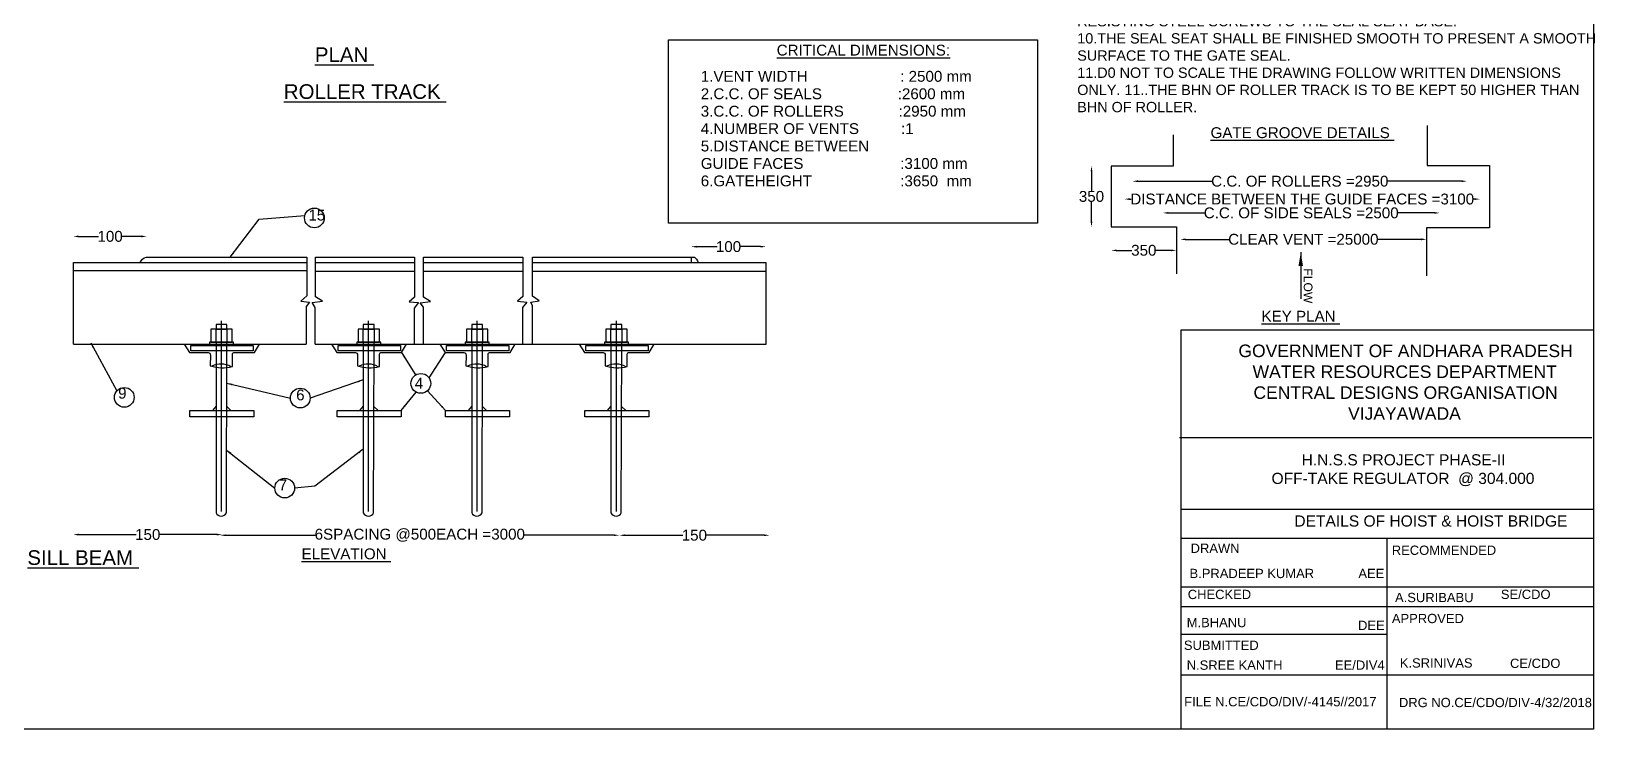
# Model space of a CAD drawing. Header units: inches. Extents: x 4075 to 8926, y 383 to 3428.
# Drawn here: x 5996 to 8926, y 383 to 1669 of the extents above; entities that cross this region are included whole.
import ezdxf

# ---------------------------------------------------------------- set-up
doc = ezdxf.new("R2010")
doc.units = ezdxf.units.IN
doc.header["$MEASUREMENT"] = 0
doc.layers.add('DIMENSIONS', color=7, linetype='Continuous')
doc.styles.add('Annotative', font='arial.ttf', dxfattribs={"height": 16})
doc.styles.get("Standard").update_dxf_attribs({"font": 'arial.ttf', "height": 20})
doc.dimstyles.get("Standard").update_dxf_attribs({"dimtxt": 20, "dimasz": 10, "dimexe": 0.18, "dimexo": 0.0625, "dimgap": 0.09, "dimtad": 0, "dimtih": 1, "dimtoh": 1, "dimdec": 4, "dimzin": 0, "dimdsep": 46, "dimtxsty": 'Standard', "dimcen": 0.09, "dimse1": 1, "dimse2": 1, "dimadec": 0, "dimazin": 0, "dimtfac": 1, "dimtdec": 4, "dimtofl": 0, "dimtmove": 0, "dimatfit": 3, "dimfxl": 1, "dimtolj": 1, "dimtzin": 0, "dimarcsym": 0})

# ---------------------------------------------------------------- blocks, each defined once
blk = doc.blocks.new('*D79')
at = {"layer": 'Defpoints', "color": 0, "transparency": 16777216}
for p in [(6208.4, 1291.4), (6072.8, 1243.4), (6208.4, 1243.4)]:
    blk.add_point(p, dxfattribs=at)
at = {"layer": 'DIMENSIONS', "color": 0, "lineweight": -2, "transparency": 16777216}
for p, q in [((6082.8, 1291.4), (6119.4, 1291.4)), ((6198.4, 1291.4), (6161.8, 1291.4))]:
    blk.add_line(p, q, dxfattribs=at)
at = {"layer": 'DIMENSIONS', "color": 0, "transparency": 16777216}
for points in [[(6082.8, 1293.1), (6082.8, 1289.7), (6072.8, 1291.4)], [(6198.4, 1293.1), (6198.4, 1289.7), (6208.4, 1291.4)]]:
    blk.add_solid(points, dxfattribs=at)
at = {"layer": 'DIMENSIONS', "color": 0, "transparency": 16777216, "insert": (6140.6, 1291.4), "char_height": 20, "attachment_point": 5}
blk.add_mtext('\\A1;100', dxfattribs=at)
blk = doc.blocks.new('*D80')
at = {"layer": 'Defpoints', "color": 0, "transparency": 16777216}
for p in [(6072.8, 1092.6), (6347.1, 1090.1), (6347.1, 741.7)]:
    blk.add_point(p, dxfattribs=at)
at = {"layer": 'DIMENSIONS', "color": 0, "lineweight": -2, "transparency": 16777216}
for p, q in [((6082.8, 741.7), (6188.8, 741.7)), ((6337.1, 741.7), (6231.2, 741.7))]:
    blk.add_line(p, q, dxfattribs=at)
at = {"layer": 'DIMENSIONS', "color": 0, "transparency": 16777216}
for points in [[(6082.8, 743.4), (6082.8, 740), (6072.8, 741.7)], [(6337.1, 743.4), (6337.1, 740), (6347.1, 741.7)]]:
    blk.add_solid(points, dxfattribs=at)
at = {"layer": 'DIMENSIONS', "color": 0, "transparency": 16777216, "insert": (6210, 741.7), "char_height": 20, "attachment_point": 5}
blk.add_mtext('\\A1;150', dxfattribs=at)
blk = doc.blocks.new('*D81')
at = {"layer": 'Defpoints', "color": 0, "transparency": 16777216}
for p in [(6343.8, 741.7), (7079.8, 741.7), (7079.8, 740.5)]:
    blk.add_point(p, dxfattribs=at)
at = {"layer": 'DIMENSIONS', "color": 0, "lineweight": -2, "transparency": 16777216}
for p, q in [((6353.8, 740.5), (6519, 740.5)), ((7069.8, 740.5), (6904.7, 740.5))]:
    blk.add_line(p, q, dxfattribs=at)
at = {"layer": 'DIMENSIONS', "color": 0, "transparency": 16777216}
for points in [[(6353.8, 742.1), (6353.8, 738.8), (6343.8, 740.5)], [(7069.8, 742.1), (7069.8, 738.8), (7079.8, 740.5)]]:
    blk.add_solid(points, dxfattribs=at)
at = {"layer": 'DIMENSIONS', "color": 0, "transparency": 16777216, "insert": (6711.8, 740.5), "char_height": 20, "attachment_point": 5}
blk.add_mtext('\\A1;6SPACING @500EACH =3000', dxfattribs=at)
blk = doc.blocks.new('*D82')
at = {"layer": 'Defpoints', "color": 0, "transparency": 16777216}
for p in [(7079.8, 740.5), (7356.6, 740.5), (7356.6, 740.5)]:
    blk.add_point(p, dxfattribs=at)
at = {"layer": 'DIMENSIONS', "color": 0, "lineweight": -2, "transparency": 16777216}
for p, q in [((7089.8, 740.5), (7197, 740.5)), ((7346.6, 740.5), (7239.4, 740.5))]:
    blk.add_line(p, q, dxfattribs=at)
at = {"layer": 'DIMENSIONS', "color": 0, "transparency": 16777216}
for points in [[(7089.8, 742.1), (7089.8, 738.8), (7079.8, 740.5)], [(7346.6, 742.1), (7346.6, 738.8), (7356.6, 740.5)]]:
    blk.add_solid(points, dxfattribs=at)
at = {"layer": 'DIMENSIONS', "color": 0, "transparency": 16777216, "insert": (7218.2, 740.5), "char_height": 20, "attachment_point": 5}
blk.add_mtext('\\A1;150', dxfattribs=at)
blk = doc.blocks.new('*D83')
at = {"layer": 'Defpoints', "color": 0, "transparency": 16777216}
for p in [(7350.3, 1272.5), (7212.2, 1253.1), (7350.3, 1243.4)]:
    blk.add_point(p, dxfattribs=at)
at = {"layer": 'DIMENSIONS', "color": 0, "lineweight": -2, "transparency": 16777216}
for p, q in [((7222.2, 1272.5), (7260, 1272.5)), ((7340.3, 1272.5), (7302.4, 1272.5))]:
    blk.add_line(p, q, dxfattribs=at)
at = {"layer": 'DIMENSIONS', "color": 0, "transparency": 16777216}
for points in [[(7222.2, 1274.1), (7222.2, 1270.8), (7212.2, 1272.5)], [(7340.3, 1274.1), (7340.3, 1270.8), (7350.3, 1272.5)]]:
    blk.add_solid(points, dxfattribs=at)
at = {"layer": 'DIMENSIONS', "color": 0, "transparency": 16777216, "insert": (7281.2, 1272.5), "char_height": 20, "attachment_point": 5}
blk.add_mtext('\\A1;100', dxfattribs=at)
blk = doc.blocks.new('*D84')
at = {"layer": 'Defpoints', "color": 0, "transparency": 16777216}
for p in [(8026.5, 1390.7), (8643.2, 1393.1), (8643.2, 1390.7)]:
    blk.add_point(p, dxfattribs=at)
at = {"layer": 'DIMENSIONS', "color": 0, "lineweight": -2, "transparency": 16777216}
for p, q in [((8036.5, 1393.1), (8172.7, 1393.1)), ((8633.2, 1393.1), (8497, 1393.1))]:
    blk.add_line(p, q, dxfattribs=at)
at = {"layer": 'DIMENSIONS', "color": 0, "transparency": 16777216}
for points in [[(8036.5, 1394.8), (8036.5, 1391.4), (8026.5, 1393.1)], [(8633.2, 1394.8), (8633.2, 1391.4), (8643.2, 1393.1)]]:
    blk.add_solid(points, dxfattribs=at)
at = {"layer": 'DIMENSIONS', "color": 0, "transparency": 16777216, "insert": (8334.9, 1393.1), "char_height": 20, "attachment_point": 5}
blk.add_mtext('\\A1;C.C. OF ROLLERS =2950', dxfattribs=at)
blk = doc.blocks.new('*D85')
at = {"layer": 'Defpoints', "color": 0, "transparency": 16777216}
for p in [(8011.5, 1362.9), (8011.5, 1360.2), (8667.4, 1362.9)]:
    blk.add_point(p, dxfattribs=at)
at = {"layer": 'DIMENSIONS', "color": 0, "lineweight": -2, "transparency": 16777216}
for p, q in [((8021.5, 1360.2), (8024, 1360.2)), ((8657.4, 1360.2), (8654.9, 1360.2))]:
    blk.add_line(p, q, dxfattribs=at)
at = {"layer": 'DIMENSIONS', "color": 0, "transparency": 16777216}
for points in [[(8021.5, 1361.8), (8021.5, 1358.5), (8011.5, 1360.2)], [(8657.4, 1361.8), (8657.4, 1358.5), (8667.4, 1360.2)]]:
    blk.add_solid(points, dxfattribs=at)
at = {"layer": 'DIMENSIONS', "color": 0, "transparency": 16777216, "insert": (8339.4, 1360.2), "char_height": 20, "attachment_point": 5}
blk.add_mtext('\\A1;DISTANCE BETWEEN THE GUIDE FACES =3100', dxfattribs=at)
blk = doc.blocks.new('*D86')
at = {"layer": 'Defpoints', "color": 0, "transparency": 16777216}
for p in [(8082.3, 1334.7), (8592.8, 1334.7), (8592.8, 1334.7)]:
    blk.add_point(p, dxfattribs=at)
at = {"layer": 'DIMENSIONS', "color": 0, "lineweight": -2, "transparency": 16777216}
for p, q in [((8092.3, 1334.7), (8159.1, 1334.7)), ((8582.8, 1334.7), (8516, 1334.7))]:
    blk.add_line(p, q, dxfattribs=at)
at = {"layer": 'DIMENSIONS', "color": 0, "transparency": 16777216}
for points in [[(8092.3, 1336.4), (8092.3, 1333), (8082.3, 1334.7)], [(8582.8, 1336.4), (8582.8, 1333), (8592.8, 1334.7)]]:
    blk.add_solid(points, dxfattribs=at)
at = {"layer": 'DIMENSIONS', "color": 0, "transparency": 16777216, "insert": (8337.5, 1334.7), "char_height": 20, "attachment_point": 5}
blk.add_mtext('\\A1;C.C. OF SIDE SEALS =2500', dxfattribs=at)
blk = doc.blocks.new('*D87')
at = {"layer": 'Defpoints', "color": 0, "transparency": 16777216}
for p in [(8114.4, 1286), (8568.6, 1286), (8568.6, 1286)]:
    blk.add_point(p, dxfattribs=at)
at = {"layer": 'DIMENSIONS', "color": 0, "lineweight": -2, "transparency": 16777216}
for p, q in [((8124.4, 1286), (8204.1, 1286)), ((8558.6, 1286), (8478.8, 1286))]:
    blk.add_line(p, q, dxfattribs=at)
at = {"layer": 'DIMENSIONS', "color": 0, "transparency": 16777216}
for points in [[(8124.4, 1287.7), (8124.4, 1284.3), (8114.4, 1286)], [(8558.6, 1287.7), (8558.6, 1284.3), (8568.6, 1286)]]:
    blk.add_solid(points, dxfattribs=at)
at = {"layer": 'DIMENSIONS', "color": 0, "transparency": 16777216, "insert": (8341.5, 1286), "char_height": 20, "attachment_point": 5}
blk.add_mtext('\\A1;CLEAR VENT =25000', dxfattribs=at)
blk = doc.blocks.new('*D88')
at = {"layer": 'Defpoints', "color": 0, "transparency": 16777216}
for p in [(7987.2, 1421.2), (7950.7, 1308.8), (7987.2, 1308.8)]:
    blk.add_point(p, dxfattribs=at)
at = {"layer": 'DIMENSIONS', "color": 0, "lineweight": -2, "transparency": 16777216}
for p, q in [((7950.7, 1411.2), (7950.7, 1375.3)), ((7950.7, 1318.8), (7950.7, 1354.7))]:
    blk.add_line(p, q, dxfattribs=at)
at = {"layer": 'DIMENSIONS', "color": 0, "transparency": 16777216}
for points in [[(7949, 1411.2), (7952.4, 1411.2), (7950.7, 1421.2)], [(7949, 1318.8), (7952.4, 1318.8), (7950.7, 1308.8)]]:
    blk.add_solid(points, dxfattribs=at)
at = {"layer": 'DIMENSIONS', "color": 0, "transparency": 16777216, "insert": (7950.7, 1365), "char_height": 20, "attachment_point": 5}
blk.add_mtext('\\A1;350', dxfattribs=at)
blk = doc.blocks.new('*D89')
at = {"layer": 'Defpoints', "color": 0, "transparency": 16777216}
for p in [(7987.2, 1308.8), (8107.3, 1308.8), (8107.3, 1265.7)]:
    blk.add_point(p, dxfattribs=at)
at = {"layer": 'DIMENSIONS', "color": 0, "lineweight": -2, "transparency": 16777216}
for p, q in [((7997.2, 1265.7), (8025.1, 1265.7)), ((8097.3, 1265.7), (8069.4, 1265.7))]:
    blk.add_line(p, q, dxfattribs=at)
at = {"layer": 'DIMENSIONS', "color": 0, "transparency": 16777216}
for points in [[(7997.2, 1267.3), (7997.2, 1264), (7987.2, 1265.7)], [(8097.3, 1267.3), (8097.3, 1264), (8107.3, 1265.7)]]:
    blk.add_solid(points, dxfattribs=at)
at = {"layer": 'DIMENSIONS', "color": 0, "transparency": 16777216, "insert": (8047.2, 1265.7), "char_height": 20, "attachment_point": 5}
blk.add_mtext('\\A1;350', dxfattribs=at)

msp = doc.modelspace()

# ---------------------------------------------------------------- linework, layer by layer
at = {"color": 0}
for points in [[(6072.81895, 1092.56951), (6072.81895, 1243.38087), (6503.2733, 1243.38087), (6503.2733, 1181.90334), (6492.15106, 1171.8167), (6508.5524, 1169.92545), (6502.42153, 1162.31736), (6502.42153, 1092.56951)], [(6195.88425, 1243.38087), (6197.68995, 1246.34869), (6200.47125, 1249.50894), (6203.69155, 1251.69143), (6207.92314, 1253.06395), (6503.27262, 1253.06395), (6503.2733, 1243.38087)], [(6518.99919, 1092.56951), (6518.99919, 1160.1053), (6513.15784, 1169.70698), (6532.17752, 1171.86247), (6519.72649, 1179.89654), (6519.72649, 1243.38087), (6701.94782, 1243.38087), (6701.94782, 1179.59809), (6692.42537, 1170.872), (6709.52495, 1169.53885), (6701.5209, 1159.23721), (6701.5209, 1092.56951)], [(6519.72649, 1243.38087), (6519.72649, 1253.06395), (6701.94782, 1253.06395), (6701.94782, 1243.38087)], [(6718.89811, 1092.56951), (6718.89811, 1160.78582), (6712.51943, 1169.24814), (6731.2958, 1171.4557), (6718.92549, 1179.69727), (6718.92549, 1243.38087), (6902.04274, 1243.38087), (6902.04274, 1180.35451), (6892.05923, 1171.96845), (6909.23239, 1170.34502), (6901.10998, 1160.4884), (6901.10998, 1092.56951)], [(6718.92549, 1243.38087), (6718.92549, 1253.06395), (6902.04274, 1253.06395), (6902.04274, 1243.38087)], [(6919.97892, 1092.56951), (6919.97892, 1163.22709), (6916.50942, 1170.21438), (6932.09527, 1172.68903), (6919.71398, 1180.98644), (6919.71398, 1243.38087), (7350.29953, 1243.38087), (7350.29953, 1092.56951)], [(6919.71398, 1243.38087), (6919.71398, 1253.06395), (7218.52969, 1253.06395), (7221.86487, 1249.7382), (7223.88567, 1246.54606), (7225.25461, 1243.38087)], [(7212.15193, 1253.06395), (7212.15193, 1243.38087)], [(6503.2733, 1227.81181), (6072.81895, 1227.81181)], [(6519.72649, 1227.3837), (6701.94782, 1227.3837)], [(6718.92549, 1227.3837), (6902.04274, 1227.3837)], [(6919.71398, 1227.3837), (7350.29953, 1227.3837)], [(6345.96115, 784.37142), (6345.96115, 1135.90684)], [(6617.48162, 784.37142), (6617.48162, 1135.90684)], [(6817.52484, 784.37142), (6817.52484, 1135.90684)], [(7074.30319, 784.37142), (7074.30319, 1135.90684)], [(6072.81895, 1092.56951), (6502.42153, 1092.56951)], [(6518.99919, 1092.56951), (7350.43639, 1092.56951)], [(6329.84382, 970.61481), (6335.98196, 977.94856)], [(6355.67277, 977.89701), (6363.54437, 970.61481)], [(6601.36429, 970.61481), (6607.50243, 977.94856)], [(6627.19324, 977.89701), (6635.06484, 970.61481)], [(6801.40751, 970.61481), (6807.54566, 977.94856)], [(6827.23646, 977.89701), (6835.10807, 970.61481)], [(7058.18586, 970.61481), (7064.324, 977.94856)], [(7084.01481, 977.89701), (7091.88641, 970.61481)]]:
    msp.add_lwpolyline(points, dxfattribs=at)
for points in [[(6326.64883, 1096.46108), (6365.76019, 1096.46108), (6365.76019, 1120.17249), (6326.64883, 1120.17249)], [(6335.98196, 1120.17249), (6355.98322, 1120.17249), (6355.98322, 1128.85754), (6335.98196, 1128.85754)], [(6335.98196, 1120.17249), (6355.98322, 1120.17249), (6355.98322, 1096.46108), (6335.98196, 1096.46108)], [(6598.1693, 1096.46108), (6637.28066, 1096.46108), (6637.28066, 1120.17249), (6598.1693, 1120.17249)], [(6607.50243, 1120.17249), (6627.50369, 1120.17249), (6627.50369, 1128.85754), (6607.50243, 1128.85754)], [(6607.50243, 1120.17249), (6627.50369, 1120.17249), (6627.50369, 1096.46108), (6607.50243, 1096.46108)], [(6798.21253, 1096.46108), (6837.32389, 1096.46108), (6837.32389, 1120.17249), (6798.21253, 1120.17249)], [(6807.54566, 1120.17249), (6827.54692, 1120.17249), (6827.54692, 1128.85754), (6807.54566, 1128.85754)], [(6807.54566, 1120.17249), (6827.54692, 1120.17249), (6827.54692, 1096.46108), (6807.54566, 1096.46108)], [(7054.99087, 1096.46108), (7094.10223, 1096.46108), (7094.10223, 1120.17249), (7054.99087, 1120.17249)], [(7064.324, 1120.17249), (7084.32526, 1120.17249), (7084.32526, 1128.85754), (7064.324, 1128.85754)], [(7064.324, 1120.17249), (7084.32526, 1120.17249), (7084.32526, 1096.46108), (7064.324, 1096.46108)], [(6289.60891, 1090.13922), (6404.64621, 1090.13922), (6404.64621, 1080.17729), (6289.60891, 1080.17729)], [(6324.15666, 1092.56951), (6368.12111, 1092.56951), (6368.12111, 1096.46108), (6324.15666, 1096.46108)], [(6561.12938, 1090.13922), (6676.16668, 1090.13922), (6676.16668, 1080.17729), (6561.12938, 1080.17729)], [(6595.67713, 1092.56951), (6639.64158, 1092.56951), (6639.64158, 1096.46108), (6595.67713, 1096.46108)], [(6761.17261, 1090.13922), (6876.2099, 1090.13922), (6876.2099, 1080.17729), (6761.17261, 1080.17729)], [(6795.72035, 1092.56951), (6839.6848, 1092.56951), (6839.6848, 1096.46108), (6795.72035, 1096.46108)], [(7017.95095, 1090.13922), (7132.98825, 1090.13922), (7132.98825, 1080.17729), (7017.95095, 1080.17729)], [(7052.4987, 1092.56951), (7096.46315, 1092.56951), (7096.46315, 1096.46108), (7052.4987, 1096.46108)], [(6287.59101, 970.61481), (6405.84632, 970.61481), (6405.84632, 958.75309), (6287.59101, 958.75309)], [(6559.11148, 970.61481), (6677.36679, 970.61481), (6677.36679, 958.75309), (6559.11148, 958.75309)], [(6759.1547, 970.61481), (6877.41002, 970.61481), (6877.41002, 958.75309), (6759.1547, 958.75309)], [(7015.93305, 970.61481), (7134.18836, 970.61481), (7134.18836, 958.75309), (7015.93305, 958.75309)]]:
    msp.add_lwpolyline(points, close=True, dxfattribs=at)
for points in [[(6277.49149, 1092.56951), (6287.08002, 1077.25747), (6321.45544, 1077.25747, -0.4264385741), (6325.57945, 1072.95841), (6325.4471, 1052.79801, 0.1488728838), (6366.15508, 1051.80091), (6366.15508, 1074.13441, -0.4832870491), (6370.03756, 1077.21298), (6406.76129, 1077.21298), (6415.94629, 1092.56951)], [(6335.98196, 1096.46108), (6335.98196, 781.56033, 0.6211455663), (6355.15868, 781.56033), (6355.98322, 1096.46108)], [(6549.01196, 1092.56951), (6558.60049, 1077.25747), (6592.97591, 1077.25747, -0.4264385741), (6597.09992, 1072.95841), (6596.96757, 1052.79801, 0.1488728838), (6637.67555, 1051.80091), (6637.67555, 1074.13441, -0.4832870491), (6641.55802, 1077.21298), (6678.28176, 1077.21298), (6687.46676, 1092.56951)], [(6607.50243, 1096.46108), (6607.50243, 781.56033, 0.6211455663), (6626.67915, 781.56033), (6627.50369, 1096.46108)], [(6749.05518, 1092.56951), (6758.64371, 1077.25747), (6793.01913, 1077.25747, -0.4264385741), (6797.14314, 1072.95841), (6797.01079, 1052.79801, 0.1488728838), (6837.71877, 1051.80091), (6837.71877, 1074.13441, -0.4832870491), (6841.60125, 1077.21298), (6878.32498, 1077.21298), (6887.50998, 1092.56951)], [(6807.54566, 1096.46108), (6807.54566, 781.56033, 0.6211455663), (6826.72237, 781.56033), (6827.54692, 1096.46108)], [(7005.83353, 1092.56951), (7015.42206, 1077.25747), (7049.79748, 1077.25747, -0.4264385741), (7053.92149, 1072.95841), (7053.78914, 1052.79801, 0.1488728838), (7094.49712, 1051.80091), (7094.49712, 1074.13441, -0.4832870491), (7098.3796, 1077.21298), (7135.10333, 1077.21298), (7144.28833, 1092.56951)], [(7064.324, 1096.46108), (7064.324, 781.56033, 0.6211455663), (7083.50072, 781.56033), (7084.32526, 1096.46108)]]:
    msp.add_lwpolyline(points, format="xyb", dxfattribs=at)
for centre in [(6517.30914, 1325.51727), (6713.69533, 1020.46299), (6166.72757, 994.71471), (6491.31538, 993.4195), (6462.66416, 827.36908)]:
    msp.add_circle(centre, 18.20627, dxfattribs=at)
for centre in [(6345.21455, 1020.77275), (6616.73502, 1020.77275), (6816.77825, 1020.77275), (7073.55659, 1020.77275)]:
    msp.add_arc(centre, 35.35287, 59.05542348, 118.3545066, dxfattribs=at)
at = {"layer": 'DIMENSIONS', "color": 0}
for points in [[(8876.36156, 382.89733), (4074.81233, 382.89733), (4074.81233, 3427.74075), (8876.36156, 3427.74075)], [(7170.78624, 1653.50415), (7850.94053, 1653.50415), (7850.94053, 1315.94903), (7170.78624, 1315.94903)], [(8876.36156, 382.89733), (8116.05599, 382.89733), (8116.05599, 1119.30151), (8876.36156, 1119.30151)]]:
    msp.add_lwpolyline(points, close=True, dxfattribs=at)
for points in [[(8569.80828, 1496.04734), (8569.80828, 1421.9541), (8684.94859, 1421.9541), (8684.94859, 1307.1359), (8568.55243, 1307.1359), (8568.55243, 1218.58927)], [(8101.38525, 1478.80683), (8101.38525, 1421.16353), (7987.17504, 1421.16353), (7987.17504, 1308.7881), (8107.26667, 1308.7881), (8107.26667, 1222.51922)], [(8113.16649, 920.76456), (8873.47207, 920.76456)], [(8116.05599, 788.45325), (8876.36156, 788.45325)], [(8116.05599, 735.09064), (8876.36156, 735.09064)], [(8496.20877, 382.89733), (8496.20877, 735.09064)], [(8116.05599, 645.44143), (8876.36156, 645.44143)], [(8116.05599, 609.15485), (8876.36156, 609.15485)], [(8116.05599, 557.92673), (8496.20877, 557.92673)], [(8116.05599, 483.21906), (8876.36156, 483.21906)]]:
    msp.add_lwpolyline(points, dxfattribs=at)

# ---------------------------------------------------------------- texts
at = {"color": 0}
for s, height, p in [('%%UCRITICAL DIMENSIONS:', 20, (7370.0407, 1624.8035)), ('%%UPLAN ', 27, (6518.29861, 1612.92589)), ('%%UROLLER TRACK ', 27, (6460.99332, 1544.91362)), ('%%UGATE GROOVE DETAILS ', 20, (8170.30479, 1472.65783)), ('15', 20, (6506.3215, 1320.6647)), ('4', 20, (6702.61169, 1010.77983)), ('9', 20, (6155.39209, 992.39884)), ('6', 20, (6483.76212, 989.18657)), ('7', 20, (6451.65366, 823.42421)), ('%%USILL BEAM ', 27, (5987.92183, 685.80144)), ('%%UELEVATION ', 20, (6493.77054, 696.18084))]:
    msp.add_text(s, height=height, dxfattribs=at).set_placement(p)
at = {"layer": 'DIMENSIONS', "color": 0}
for s, height, p in [('1.VENT WIDTH                      : 2500 mm', 20, (7230.04691, 1576.51286)), ('2.C.C. OF SEALS                  :2600 mm', 20, (7230.04691, 1544.38462)), ('3.C.C. OF ROLLERS             :2950 mm', 20, (7230.04691, 1512.25638)), ('4.NUMBER OF VENTS          :1', 20, (7230.04691, 1480.12814)), ('5.DISTANCE BETWEEN', 20, (7230.04691, 1447.9999)), ('GUIDE FACES                       :3100 mm', 20, (7230.04691, 1415.87166)), ('6.GATEHEIGHT                     :3650  mm', 20, (7230.04691, 1383.74342)), ('%%UKEY PLAN ', 20, (8264.28283, 1134.32037)), ('DETAILS OF HOIST & HOIST BRIDGE ', 20.5319241, (8324.96326, 756.48967)), ('DRAWN', 17.109937, (8133.51219, 707.92858)), ('RECOMMENDED ', 17.1099367, (8504.58176, 704.31664)), ('B.PRADEEP KUMAR', 17.1099367, (8131.54924, 661.49772)), ('AEE', 17.109937, (8443.00499, 661.49772)), ('CHECKED ', 17.109937, (8128.29435, 622.80286)), ('A.SURIBABU', 17.109937, (8510.59858, 617.16473)), ('SE/CDO', 17.109937, (8705.78818, 623.00986)), ('M.BHANU', 17.109937, (8126.33269, 571.01182)), ('APPROVED ', 17.109937, (8504.75022, 578.44073)), ('DEE', 17.109937, (8442.36868, 565.78018)), ('SUBMITTED', 17.109937, (8121.09626, 529.12954)), ('N.SREE KANTH ', 17.1099367, (8126.33081, 492.50801)), ('EE/DIV4', 17.109937, (8399.83607, 492.50801)), ('K.SRINIVAS ', 17.1099367, (8519.38621, 496.5281)), ('CE/CDO', 17.109937, (8722.67037, 495.77952)), ('FILE N.CE/CDO/DIV/-4145//2017', 17.1099367, (8121.72821, 425.06322)), ('DRG NO.CE/CDO/DIV-4/32/2018', 17.1099367, (8517.76064, 423.56166))]:
    msp.add_text(s, height=height, dxfattribs=at).set_placement(p)
msp.add_text('FLOW', height=16, rotation=270, dxfattribs=at).set_placement((8342.24204, 1232.56973))
at = {"layer": 'DIMENSIONS', "color": 0, "insert": (7924.42923, 2141.13422), "char_height": 19, "width": 969.2185684, "attachment_point": 1, "style": 'Annotative'}
msp.add_mtext("1.ALL DIMENSIONS ARE IN 'MILLIMETERS' AND ELEVATIONS ARE IN 'METERS'.\\P2.IS:4622 SHALL BE FOLLOWED FOR FABRICATION AND ERECTION OF E.M.PARTS,INCLUDING TOLERANCES. \\P3.IS:816 SHALL BE FOLLOWED FOR WELDING AND ALL WELDS SHALL BE 6MM FILLET CONTINUOUS UNLESS OTHERWISE SPECIFIED. \\P4.THE WHEEL TRACK SHALL BE A SMOOTH MACHINED SURFACE. \\P5.ONLY FIGURED DIMENSIONS NEED BE CONSIDERED. \\P6.ALL THE DIMENSIONS SHOWN ARE FINISHED DIMENSIONS. \\P7.SUITABLE DOWEL BARS SHALL BE PROVIDED BETWEEN FIRST & SECOND STAGE CONCRETING. \\P8.THE S.S. PLATES OF ROLLER TRACK AND SEAL TRACKS SHALL BE CHAMFERED AT THE TOP SO AS TO ENABLE THE GATE TO MOVE ON TO THE TRACKS SMOOTHLY. \\P9.THE SEAL SEATS SHALL BE WELDED OR SCREWED WITH CORROSION RESISTING STEEL SCREWS TO THE SEAL SEAT BASE.\\P10.THE SEAL SEAT SHALL BE FINISHED SMOOTH TO PRESENT A SMOOTH SURFACE TO THE GATE SEAL. \\P11.D0 NOT TO SCALE THE DRAWING FOLLOW WRITTEN DIMENSIONS ONLY. 11..THE BHN OF ROLLER TRACK IS TO BE KEPT 50 HIGHER THAN BHN OF ROLLER. ", dxfattribs=at)
at = {"layer": 'DIMENSIONS', "color": 0, "attachment_point": 1}
for s, insert, char_height, width in [('\\pi27.246;GOVERNMENT OF ANDHARA PRADESH \\P\\pi53.409;WATER RESOURCES DEPARTMENT  \\P\\pi54.993;CENTRAL DESIGNS ORGANISATION \\P\\pi229.51;VIJAYAWADA', (8194.45342, 1092.01065), 23.0984146, 666.931263), ('\\pi56.869;H.N.S.S PROJECT PHASE-II \\P\\pi1.3795;OFF-TAKE REGULATOR  @ 304.000', (8281.41338, 889.80171), 20.5319241, 484.9931773)]:
    msp.add_mtext(s, dxfattribs=dict(at, insert=insert, char_height=char_height, width=width))

# ---------------------------------------------------------------- dimensions: what is measured, and where the dimension line sits
at = {"layer": 'DIMENSIONS', "color": 0}
for base, p1, p2, text, picture, middle in [((8011.52531, 1360.15217), (8667.36467, 1362.93812), (8011.52531, 1362.93812), 'DISTANCE BETWEEN THE GUIDE FACES =3100', '*D85', (8339.44499, 1360.15217)), ((8643.24707, 1393.10965), (8026.52417, 1390.7488), (8643.24707, 1390.7488), 'C.C. OF ROLLERS =2950', '*D84', (8334.88562, 1393.10965)), ((8592.76968, 1334.71397), (8082.31789, 1334.71397), (8592.76968, 1334.71397), 'C.C. OF SIDE SEALS =2500', '*D86', (8337.54379, 1334.71397))]:
    dim = msp.add_linear_dim(base=base, p1=p1, p2=p2, text=text, dimstyle='Standard', override={"dimtxt": 8, "dimasz": 10}, dxfattribs=at)
    dim.commit()
    dim.dimension.update_dxf_attribs({"geometry": picture, "text_midpoint": middle})
dim = msp.add_linear_dim(base=(7950.69472, 1308.7881), p1=(7987.17504, 1421.16353), p2=(7987.17504, 1308.7881), angle=90, text='350', dimstyle='Standard', dxfattribs=at)
dim.commit()
dim.dimension.update_dxf_attribs({"geometry": '*D88', "text_midpoint": (7950.69472, 1364.97582)})
for base, p1, p2, text, picture, middle in [((8568.55243, 1285.99742), (8114.36605, 1285.99742), (8568.55243, 1285.99742), 'CLEAR VENT =25000', '*D87', (8341.45924, 1285.99742)), ((6208.43975, 1291.38708), (6072.81895, 1243.38087), (6208.43975, 1243.38087), '100', '*D79', (6140.62935, 1291.38708)), ((8107.26667, 1265.65366), (7987.17504, 1308.7881), (8107.26667, 1308.7881), '350', '*D89', (8047.22086, 1265.65366)), ((7350.29953, 1272.47637), (7212.15193, 1253.06395), (7350.29953, 1243.38087), '100', '*D83', (7281.22573, 1272.47637)), ((6347.12756, 741.69699), (6072.81895, 1092.56951), (6347.12756, 1090.13922), '150', '*D80', (6209.97326, 741.69699)), ((7079.84539, 740.47988), (6343.8268, 741.69699), (7079.84539, 741.69699), '6SPACING @500EACH =3000', '*D81', (6711.8361, 740.47988)), ((7356.61675, 740.47806), (7079.84539, 740.47988), (7356.61675, 740.47988), '150', '*D82', (7218.23107, 740.47806))]:
    dim = msp.add_linear_dim(base=base, p1=p1, p2=p2, text=text, dimstyle='Standard', dxfattribs=at)
    dim.commit()
    dim.dimension.update_dxf_attribs({"geometry": picture, "text_midpoint": middle})

# ---------------------------------------------------------------- leaders
at = {"color": 0}
for points in [[(6361.89583, 1253.06395), (6415.5146, 1323.48329), (6499.62937, 1329.864)], [(6104.83382, 1095.38311), (6153.05208, 1006.73342)], [(6678.28176, 1077.21298), (6704.05683, 1035.90863)], [(6758.64371, 1077.25747), (6728.59186, 1030.93017)], [(6607.50243, 1026.97827), (6509.52165, 993.4195)], [(6355.78485, 1020.69928), (6473.10911, 993.4195)], [(6677.36679, 970.61481), (6705.02735, 1004.45254)], [(6759.1547, 970.61481), (6725.96329, 1007.01065)], [(6355.46261, 897.63516), (6444.45789, 827.36908)], [(6607.50243, 899.03488), (6518.18981, 831.07516), (6480.87043, 827.36908)]]:
    msp.add_leader(points, dimstyle='Standard', override={"dimgap": 0.09, "dimtad": 0}, dxfattribs=at)
at = {"layer": 'DIMENSIONS', "color": 0}
msp.add_leader([(8336.68322, 1262.04461), (8336.68322, 1176.36337)], dimstyle='Standard', override={"dimasz": 25, "dimgap": 0.09, "dimtad": 0}, dxfattribs=at)

doc.saveas('drawing.dxf')
